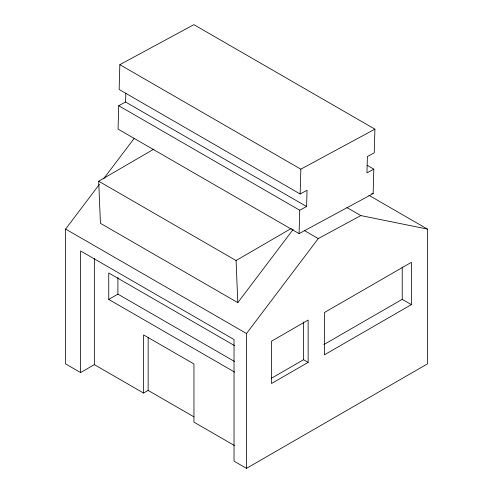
<?xml version="1.0" encoding="UTF-8"?>
<svg xmlns="http://www.w3.org/2000/svg" width="493" height="493" viewBox="0 0 493 493"><rect width="100%" height="100%" fill="white"/><g stroke="black" fill="none" stroke-linecap="round" stroke-linejoin="round"><path stroke-width="0.74" d="M373.811 169.148L366.946 172.858L367.396 156.515L374.261 152.805L374.908 129.16L193.891 24.65L119.83 64.669L119.152 89.479L300.163 193.989L307.034 190.28L306.591 206.53L125.573 102.02L118.708 105.73L118.067 129.111L299.085 233.614L373.146 193.595L373.811 169.148L367.162 165.309M125.573 102.02L125.814 93.159M299.085 233.614L299.719 210.24L306.591 206.53M300.163 193.989L300.841 169.179L374.908 129.16M193.891 416.825L148.159 390.419L143.58 393.063L94.348 364.641L80.606 372.572L65.612 363.914L65.612 229.072L99.407 184.364M103.573 178.854L134.133 138.434M153.927 149.102L98.686 181.214L100.43 223.311L237.817 302.628L293.187 229.387M246.5 468.35L246.5 333.508L318.262 238.581L360.833 215.583L427.388 229.072L427.388 363.914L246.5 468.35L234.021 461.146L234.021 339.523L80.606 250.949L80.606 372.572M98.686 181.214L236.067 260.532L291.308 228.419M234.68 345.692L108.743 272.986L108.743 299.424L117.907 294.136L234.514 361.461M323.852 344.582L402.226 299.331L411.39 304.619L411.39 262.313L324.376 312.55L324.376 354.855L411.39 304.619M271.588 378.18L303.559 359.717L308.143 362.361L308.143 320.062L271.507 341.211L271.507 383.517L308.143 362.361M371.611 193.502L373.146 193.595M368.869 195.283L427.388 229.072M119.83 64.669L300.841 169.179M346.875 207.522L360.833 215.583M118.708 105.73L299.719 210.24M304.489 230.632L318.262 238.581M65.612 229.072L246.5 333.508M108.743 299.424L234.68 372.135M234.471 445.543L193.952 422.15L193.952 363.982L143.58 334.895L143.58 393.063M236.067 260.532L237.817 302.628M402.226 267.027L402.226 299.331M303.559 322.028L303.559 359.717M148.159 337.613L148.159 390.419M117.907 277.516L117.907 294.136M94.348 258.412L94.348 364.641"/></g></svg>
